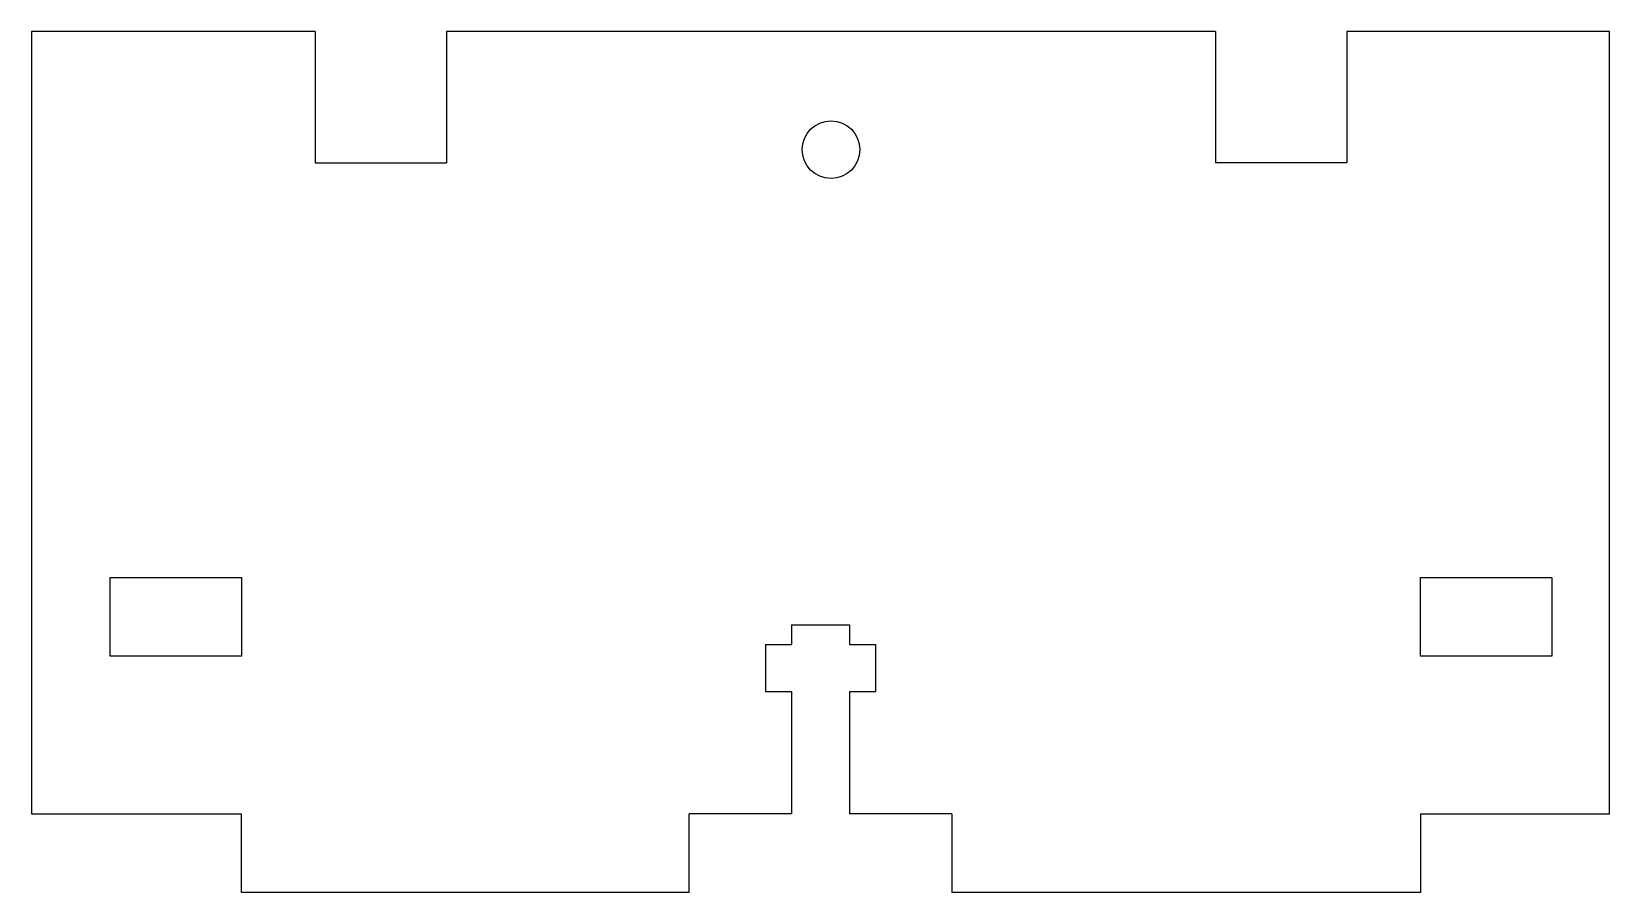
# Model space of a CAD drawing. Extents: x -30.4 to 29.6, y -12 to 20.8.
import ezdxf

# ---------------------------------------------------------------- set-up
doc = ezdxf.new("R2010")
doc.units = 0
doc.layers.add('VISIBLE', color=7, linetype='CONTINUOUS')

msp = doc.modelspace()

# ---------------------------------------------------------------- linework, layer by layer
at = {"layer": 'VISIBLE'}
for p, q in [((-19.65, 20.8), (-30.45, 20.8)), ((-30.45, 20.8), (-30.45, -9)), ((-19.65, 20.8), (-19.65, 15.8)), ((14.65, 20.8), (-14.65, 20.8)), ((-14.65, 20.8), (-14.65, 15.8)), ((14.65, 20.8), (14.65, 15.8)), ((29.65, 20.8), (19.65, 20.8)), ((19.65, 20.8), (19.65, 15.8)), ((29.65, -9), (29.65, 20.8)), ((-19.65, 15.8), (-14.65, 15.8)), ((19.65, 15.8), (14.65, 15.8)), ((-27.45, 0), (-22.45, 0)), ((-27.45, -3), (-27.45, 0)), ((-22.45, 0), (-22.45, -3)), ((22.45, 0), (27.45, 0)), ((22.45, -3), (22.45, 0)), ((27.45, 0), (27.45, -3)), ((-1.5, -1.8), (-1.5, -2.55)), ((-1.5, -1.8), (0.7, -1.8)), ((0.7, -1.8), (0.7, -2.55)), ((-22.45, -3), (-27.45, -3)), ((-2.5, -2.55), (-2.5, -4.35)), ((-2.5, -2.55), (-1.5, -2.55)), ((0.7, -2.55), (1.7, -2.55)), ((1.7, -2.55), (1.7, -4.35)), ((27.45, -3), (22.45, -3)), ((-2.5, -4.35), (-1.5, -4.35)), ((-1.5, -4.35), (-1.5, -9)), ((0.7, -4.35), (1.7, -4.35)), ((0.7, -4.35), (0.7, -9)), ((-30.45, -9), (-22.45, -9)), ((-22.45, -12), (-22.45, -9)), ((-5.4, -12), (-5.4, -9)), ((-1.5, -9), (-5.4, -9)), ((4.6, -9), (0.7, -9)), ((4.6, -9), (4.6, -12)), ((22.45, -9), (22.45, -12)), ((22.45, -9), (29.65, -9)), ((-5.4, -12), (-22.45, -12)), ((22.45, -12), (4.6, -12))]:
    msp.add_line(p, q, dxfattribs=at)
msp.add_circle((0, 16.3), 1.1, dxfattribs=at)

doc.saveas('drawing.dxf')
